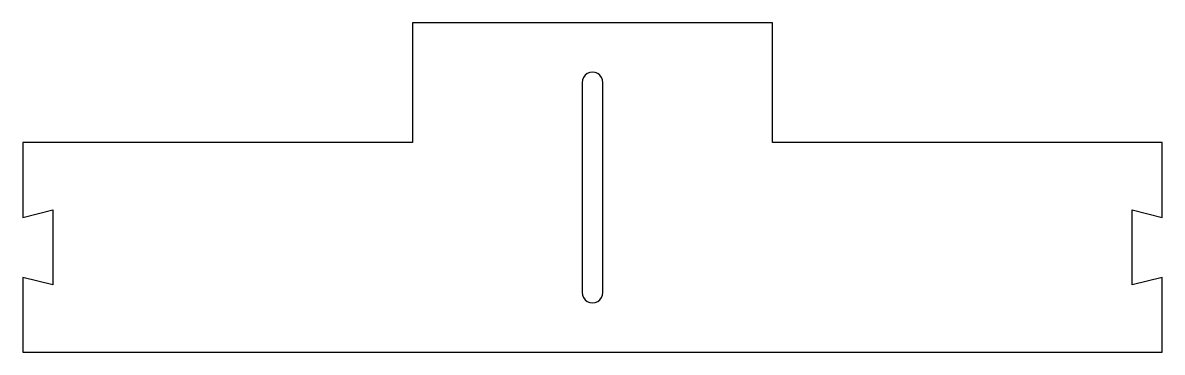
# Model space of a CAD drawing. Extents: x 1 to 108, y 1 to 32.
import ezdxf

# ---------------------------------------------------------------- set-up
doc = ezdxf.new("R2010")
doc.units = 0
doc.layers.get('0').update_dxf_attribs({"linetype": 'CONTINUOUS'})

msp = doc.modelspace()

# ---------------------------------------------------------------- linework, layer by layer
at = {"color": 7}
for points in [[(1.072444, 8.128), (1.072444, 1.072444), (108.316889, 1.072444), (108.316889, 8.128), (105.494667, 7.422444), (105.494667, 14.478), (108.316889, 13.772444), (108.316889, 20.828), (71.628, 20.828), (71.628, 32.116889), (37.761333, 32.116889), (37.761333, 20.828), (1.072444, 20.828), (1.072444, 13.772444), (3.894667, 14.478), (3.894667, 7.422444), (1.072444, 8.128)], [(53.706889, 26.472444), (53.706889, 6.716889)], [(55.682444, 6.716889), (55.682444, 26.472444)]]:
    msp.add_lwpolyline(points, dxfattribs=at)
for points in [[(54.200778, 27.327885), (53.895158, 27.151436), (53.706889, 26.825343), (53.706889, 26.472444)], [(55.188556, 27.327885), (54.882936, 27.504335), (54.506397, 27.504335), (54.200778, 27.327885)], [(55.682444, 26.472444), (55.682444, 26.825343), (55.494175, 27.151436), (55.188556, 27.327885)], [(53.706889, 6.716889), (53.706889, 6.36399), (53.895158, 6.037898), (54.200778, 5.861448)], [(55.188556, 5.861448), (55.494175, 6.037898), (55.682444, 6.36399), (55.682444, 6.716889)], [(54.200778, 5.861448), (54.506397, 5.684999), (54.882936, 5.684999), (55.188556, 5.861448)]]:
    msp.add_open_spline(points, degree=3, dxfattribs=at)

doc.saveas('drawing.dxf')
